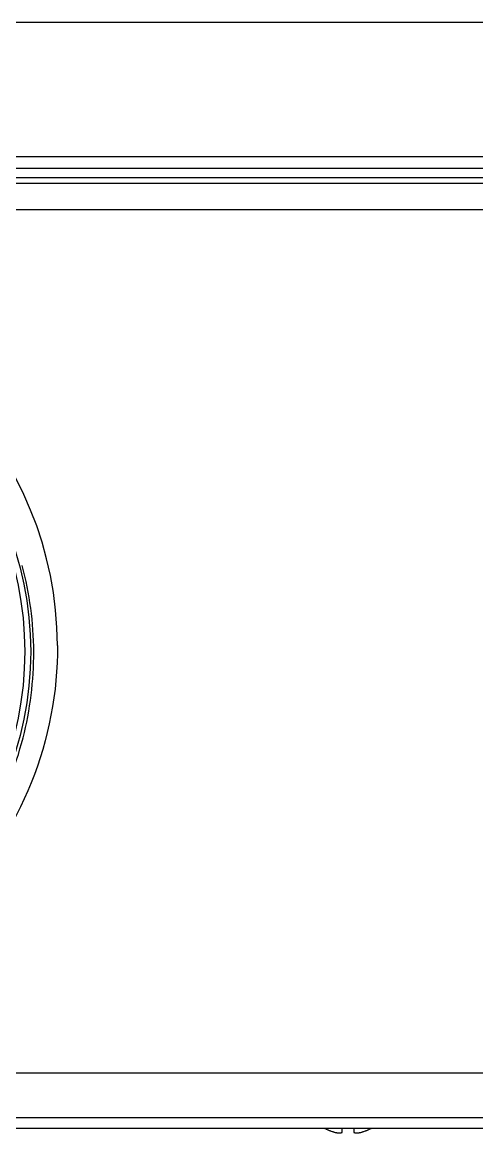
# Model space of a CAD drawing. Header units: millimetres. Extents: x -1686 to 4120, y -1850 to 2563.
# Drawn here: x 322.9 to 361.2, y -130.4 to -36.9 of the extents above; entities that cross this region are included whole.
import ezdxf

# ---------------------------------------------------------------- set-up
doc = ezdxf.new("R2010")
doc.units = ezdxf.units.MM
doc.header["$LTSCALE"] = 65.395
doc.layers.get('0').update_dxf_attribs({"linetype": 'CONTINUOUS'})
doc.layers.add('GEOM', color=7, linetype='CONTINUOUS')

msp = doc.modelspace()

# ---------------------------------------------------------------- linework, layer by layer
at = {"linetype": 'Continuous'}
for p, q in [((48.279, -36.869), (805.279, -36.869)), ((349.879, -130.365), (349.879, -130)), ((350.879, -130), (350.879, -130.365))]:
    msp.add_line(p, q, dxfattribs=at)
for centre, radius, start, end in [((350.562, -125.77), 4.746, 243.06527, 243.31885), ((350.561, -125.771), 4.744, 243.3188, 244.45978), ((350.559, -125.775), 4.74, 244.45979, 245.42782), ((350.557, -125.779), 4.735, 245.4278, 246.68253), ((350.555, -125.784), 4.73, 246.68262, 247.45262), ((350.553, -125.791), 4.723, 247.45244, 248.99746), ((350.55, -125.798), 4.715, 248.99775, 249.4819), ((350.546, -125.808), 4.704, 249.48126, 251.53441), ((350.54, -125.827), 4.684, 251.53495, 252.62273), ((350.535, -125.842), 4.669, 252.62279, 253.60512), ((350.526, -125.872), 4.637, 253.60363, 255.68242), ((349.633, -128.375), 2.006, 262.72591, 264.7415), ((349.631, -128.396), 1.985, 264.74422, 265.39912), ((349.63, -128.408), 1.973, 265.39843, 266.78331), ((349.63, -128.419), 1.962, 266.78409, 267.62352), ((349.63, -128.426), 1.955, 267.62337, 268.84548), ((349.629, -128.43), 1.951, 268.84587, 270.92582), ((349.629, -128.428), 1.953, 270.92611, 271.99638), ((349.629, -128.421), 1.96, 271.99641, 273.02279), ((349.629, -128.411), 1.97, 273.0233, 274.28602), ((349.628, -128.399), 1.982, 274.28565, 275.13722), ((349.626, -128.376), 2.005, 275.14015, 277.27441), ((351.133, -128.376), 2.005, 262.72561, 264.85983), ((351.131, -128.399), 1.982, 264.86274, 265.71439), ((351.13, -128.411), 1.97, 265.71404, 266.97664), ((351.13, -128.422), 1.959, 266.97715, 268.00366), ((351.129, -128.427), 1.954, 268.00369, 269.07382), ((351.129, -128.431), 1.95, 269.07411, 270.19949), ((351.129, -128.43), 1.951, 270.19954, 271.15407), ((351.129, -128.426), 1.955, 271.15446, 272.37669), ((351.129, -128.419), 1.962, 272.37652, 273.21587), ((351.128, -128.408), 1.973, 273.21665, 274.6016), ((351.127, -128.396), 1.985, 274.6009, 275.25576), ((351.125, -128.375), 2.006, 275.2585, 277.27409), ((350.233, -125.872), 4.637, 284.31758, 286.39637), ((350.224, -125.842), 4.669, 286.39488, 287.37721), ((350.219, -125.827), 4.684, 287.37727, 288.46505), ((350.213, -125.808), 4.704, 288.46559, 290.51874), ((350.209, -125.798), 4.715, 290.5181, 291.00225), ((350.206, -125.791), 4.723, 291.00254, 292.54756), ((350.204, -125.784), 4.73, 292.54738, 293.31738), ((350.202, -125.779), 4.735, 293.31747, 294.5722), ((350.2, -125.775), 4.74, 294.57218, 295.5402), ((350.198, -125.771), 4.744, 295.54022, 296.6812), ((350.197, -125.77), 4.746, 296.68115, 296.9344)]:
    msp.add_arc(centre, radius, start, end, dxfattribs=at)
at = {"layer": 'GEOM', "linetype": 'Continuous'}
for p, q in [((39.779, -48.169), (810.979, -48.169)), ((39.779, -49.169), (810.979, -49.169)), ((852.915, -50.441), (-2.156, -50.441)), ((810.979, -49.969), (39.779, -49.969)), ((729.379, -52.664), (121.379, -52.664)), ((661.162, -125.351), (189.597, -125.351)), ((661.162, -129.128), (189.597, -129.128)), ((71.979, -130), (423.779, -130))]:
    msp.add_line(p, q, dxfattribs=at)
for radius in [28.259, 27.759]:
    msp.add_circle((295.379, -89.869), radius, dxfattribs=at)
for centre, radius, start, end in [((295.379, -89.494), 30.517, 0.26786, 86.7124), ((295.247, -90.029), 28.65, 0.32043, 14.99362), ((295.247, -89.996), 28.649, 345.57017, 0.25327), ((295.375, -90.009), 28.522, 314.73908, 345.53249)]:
    msp.add_arc(centre, radius, start, end, dxfattribs=at)
msp.add_open_spline([(325.896, -89.352), (325.914, -93.272), (324.396, -101.237), (317.731, -111.425), (307.551, -118.369), (295.379, -120.837), (283.208, -118.369), (273.028, -111.425), (266.362, -101.237), (264.845, -93.272), (264.863, -89.352)], degree=3, knots=[0, 0, 0, 0, 0.123101, 0.247266, 0.373034, 0.5, 0.626966, 0.752734, 0.876898, 1, 1, 1, 1], dxfattribs=at)

doc.saveas('drawing.dxf')
